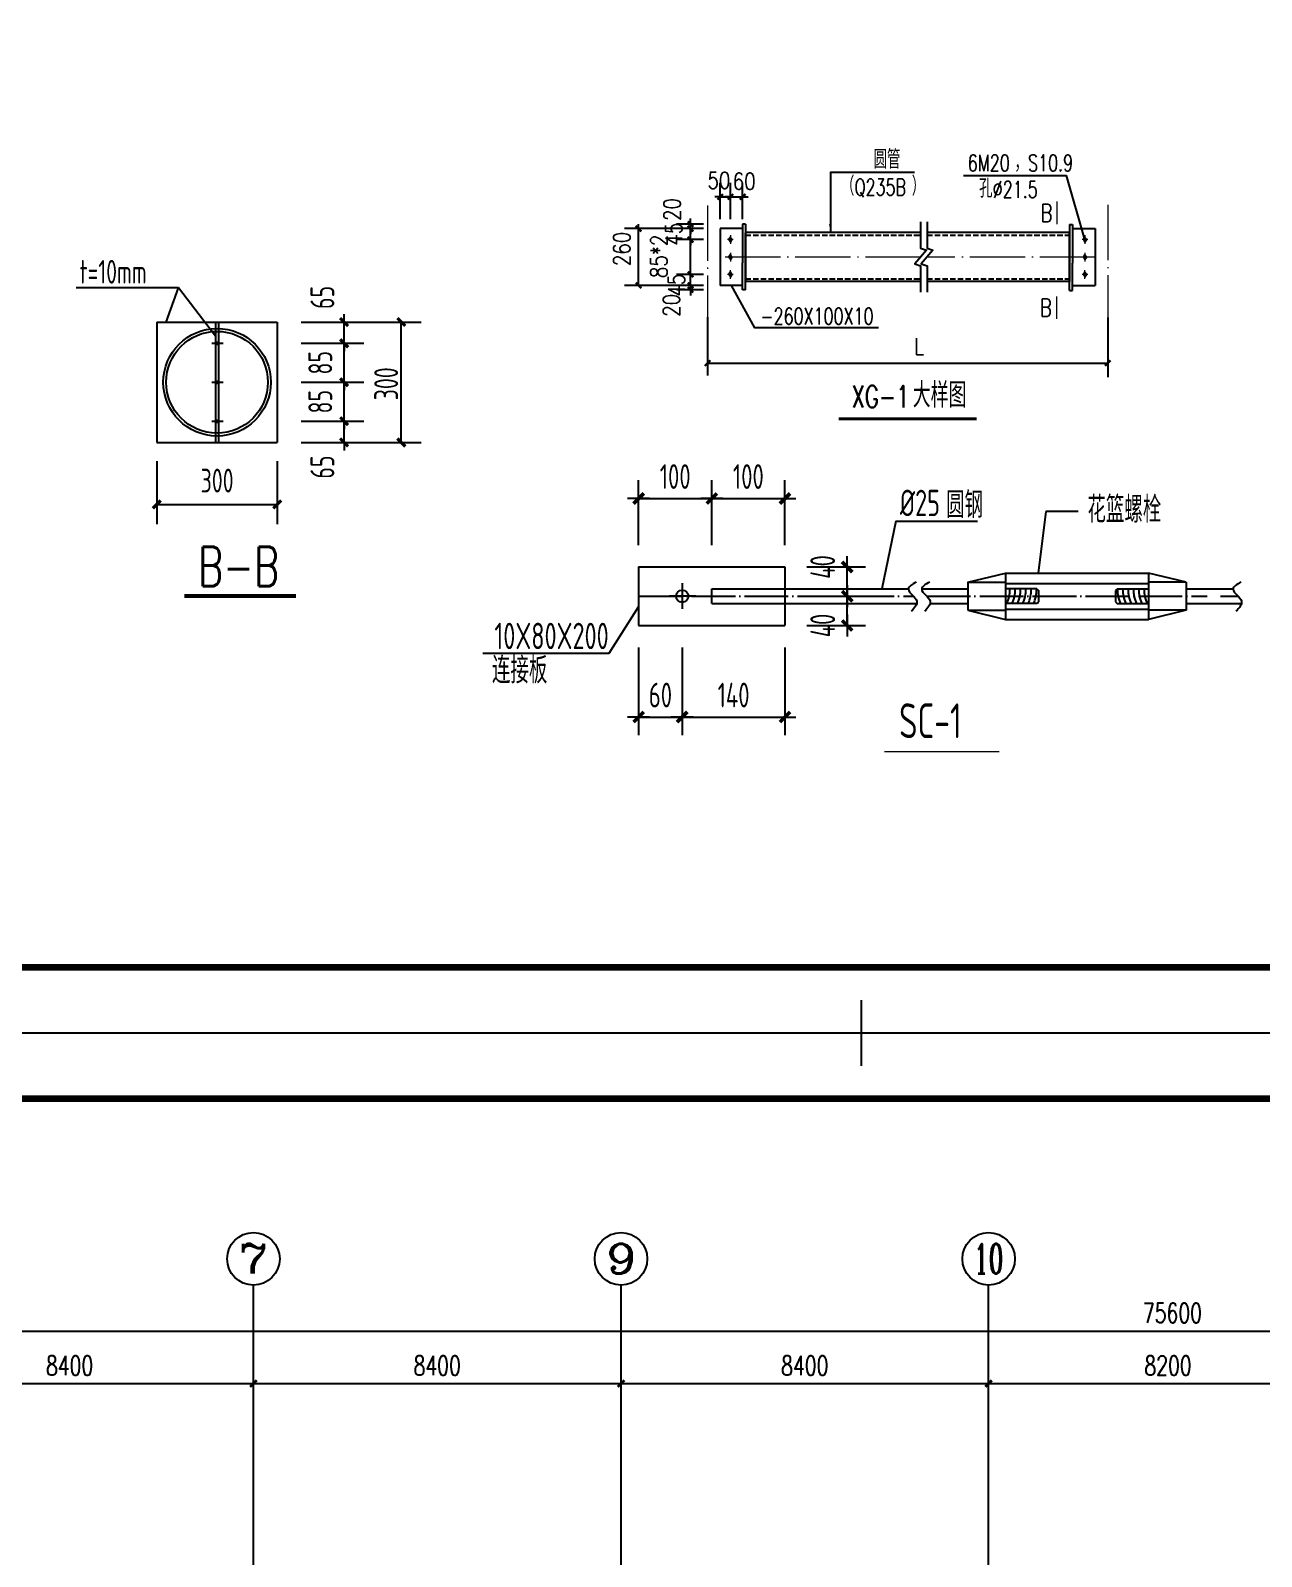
# Model space of a CAD drawing. Extents: x 712773 to 1022356, y -298958 to 209542.
# Drawn here: x 940298 to 968426, y -158817 to -123958 of the extents above; entities that cross this region are included whole.
import ezdxf
from ezdxf.enums import TextEntityAlignment as Align

# ---------------------------------------------------------------- set-up
doc = ezdxf.new("R2010")
doc.units = 0
doc.header["$LTSCALE"] = 500
doc.header["$MEASUREMENT"] = 0
for name, pattern in [('DASH', [0.35, 0.25, -0.1]), ('DASHED', [0.75, 0.5, -0.25]), ('DOTE', [2.42, 2, -0.2, 0.02, -0.2]), ('GB_DOT3', [10.675, 8.4, -1.05, 0.175, -1.05])]:
    doc.linetypes.add(name, pattern=pattern)
doc.layers.get('0').update_dxf_attribs({"linetype": 'CONTINUOUS'})
doc.layers.get('DEFPOINTS').update_dxf_attribs({"linetype": 'CONTINUOUS'})
for name, color, linetype in [('1', 8, 'CONTINUOUS'), ('6', 1, 'CONTINUOUS'), ('7', 1, 'CONTINUOUS'), ('AXIS', 3, 'CONTINUOUS'), ('AXIS_TEXT', 7, 'CONTINUOUS'), ('DOTE', 1, 'DOTE'), ('PUB_DIM', 3, 'CONTINUOUS'), ('PUB_TEXT', 7, 'CONTINUOUS'), ('T-TK', 157, 'CONTINUOUS'), ('实线', 7, 'CONTINUOUS'), ('建-尺寸', 135, 'CONTINUOUS'), ('建-注释', 135, 'CONTINUOUS'), ('文字', 7, 'CONTINUOUS'), ('照明平面标注层', 111, 'CONTINUOUS')]:
    doc.layers.add(name, color=color, linetype=linetype)
doc.layers.add('公-轴网', color=1, linetype='CONTINUOUS', lineweight=9)
doc.layers.add('绿', color=3, linetype='CONTINUOUS', lineweight=9)
doc.styles.add('_TCH_AXIS', font='COMPLEX', dxfattribs={"bigfont": 'GBCBIG'})
doc.styles.add('_TCH_DIM', font='SIMPLEX', dxfattribs={"bigfont": 'GBCBIG'})
doc.styles.add('_TCH_DIM_T3', font='SIMPLEX', dxfattribs={"width": 0.705882, "bigfont": 'GBCBIG'})
doc.styles.add('COMPLEX', font='COMPLEX')
doc.styles.add('DIM_FONT', font='SIMPLEX.shx', dxfattribs={"width": 0.8})
doc.styles.add('HZTXT', font='txt', dxfattribs={"width": 0.8, "bigfont": 'HZTXT'})
doc.styles.add('TSSD_Rein', font='tssdeng.shx', dxfattribs={"width": 0.7, "bigfont": 'hztxt.shx'})
doc.dimstyles.new('_TCH_ARCH&&150', dxfattribs={"dimtxt": 446.25, "dimasz": 150, "dimexe": 375, "dimexo": 450, "dimgap": 189.375, "dimtad": 1, "dimdec": 0, "dimzin": 0, "dimdsep": 46, "dimtxsty": '_TCH_DIM_T3', "dimblk": 'ARCHTICK', "dimcen": 0.09, "dimclrt": 7, "dimazin": 2, "dimtfac": 1, "dimtdec": 0, "dimtix": 1, "dimtmove": 2, "dimatfit": 3, "dimfxl": 0, "dimtolj": 1, "dimtzin": 0, "dimarcsym": 0})

# ---------------------------------------------------------------- blocks, each defined once
blk = doc.blocks.new('A1E图框')
at = {"layer": 'T-TK'}
for p, q in [((34800, -24700), (118900, -24700)), ((76850, -24700), (76850, -25200)), ((76850, -83600), (76850, -84100)), ((34800, -84100), (118900, -84100))]:
    blk.add_line(p, q, dxfattribs=at)
at = {"layer": 'T-TK', "const_width": 100}
blk.add_lwpolyline([(37300, -83100), (117900, -83100), (117900, -25700), (37300, -25700)], close=True, dxfattribs=at)
blk = doc.blocks.new('_DIMX')
blk.add_line((-150, 0), (150, 0))
at = {"const_width": 50}
blk.add_lwpolyline([(-70, -70), (70, 70)], dxfattribs=at)
blk = doc.blocks.new('_ArchTick')
at = {"color": 0, "linetype": 'ByBlock', "const_width": 0.4}
blk.add_lwpolyline([(-0.5, -0.5), (0.5, 0.5)], dxfattribs=at)
blk = doc.blocks.new('*D486')
at = {"layer": 'AXIS', "color": 0, "lineweight": -2, "transparency": 16777216}
for p, q in [((928591, -158167), (928591, -153292)), ((1004191, -158167), (1004191, -153292)), ((928591, -153667), (1004191, -153667))]:
    blk.add_line(p, q, dxfattribs=at)
at = {"layer": 'DEFPOINTS', "color": 0, "transparency": 16777216}
for p in [(1004191, -153667), (928591, -158617), (1004191, -158617)]:
    blk.add_point(p, dxfattribs=at)
at = {"layer": 'AXIS', "color": 0, "lineweight": -2, "transparency": 16777216, "xscale": 150, "yscale": 150, "zscale": 150, "rotation": 180}
blk.add_blockref('_ArchTick', (928591, -153667), dxfattribs=at)
at = {"layer": 'AXIS', "color": 0, "lineweight": -2, "transparency": 16777216, "xscale": 150, "yscale": 150, "zscale": 150}
blk.add_blockref('_ArchTick', (1004191, -153667), dxfattribs=at)
at = {"layer": 'AXIS', "color": 7, "transparency": 16777216, "insert": (966391, -153255), "char_height": 446.2, "attachment_point": 5, "style": '_TCH_DIM_T3'}
blk.add_mtext('\\A1;75600', dxfattribs=at)
blk = doc.blocks.new('*D488')
at = {"layer": 'AXIS', "color": 0, "lineweight": -2, "transparency": 16777216}
for p, q in [((936991, -158167), (936991, -154492)), ((945391, -158167), (945391, -154492)), ((936991, -154867), (945391, -154867))]:
    blk.add_line(p, q, dxfattribs=at)
at = {"layer": 'DEFPOINTS', "color": 0, "transparency": 16777216}
for p in [(945391, -154867), (936991, -158617), (945391, -158617)]:
    blk.add_point(p, dxfattribs=at)
at = {"layer": 'AXIS', "color": 0, "lineweight": -2, "transparency": 16777216, "xscale": 150, "yscale": 150, "zscale": 150, "rotation": 180}
blk.add_blockref('_ArchTick', (936991, -154867), dxfattribs=at)
at = {"layer": 'AXIS', "color": 0, "lineweight": -2, "transparency": 16777216, "xscale": 150, "yscale": 150, "zscale": 150}
blk.add_blockref('_ArchTick', (945391, -154867), dxfattribs=at)
at = {"layer": 'AXIS', "color": 7, "transparency": 16777216, "insert": (941191, -154455), "char_height": 446.2, "attachment_point": 5, "style": '_TCH_DIM_T3'}
blk.add_mtext('\\A1;8400', dxfattribs=at)
blk = doc.blocks.new('*D489')
at = {"layer": 'AXIS', "color": 0, "lineweight": -2, "transparency": 16777216}
for p, q in [((945391, -158167), (945391, -154492)), ((953791, -158167), (953791, -154492)), ((945391, -154867), (953791, -154867))]:
    blk.add_line(p, q, dxfattribs=at)
at = {"layer": 'DEFPOINTS', "color": 0, "transparency": 16777216}
for p in [(953791, -154867), (945391, -158617), (953791, -158617)]:
    blk.add_point(p, dxfattribs=at)
at = {"layer": 'AXIS', "color": 0, "lineweight": -2, "transparency": 16777216, "xscale": 150, "yscale": 150, "zscale": 150, "rotation": 180}
blk.add_blockref('_ArchTick', (945391, -154867), dxfattribs=at)
at = {"layer": 'AXIS', "color": 0, "lineweight": -2, "transparency": 16777216, "xscale": 150, "yscale": 150, "zscale": 150}
blk.add_blockref('_ArchTick', (953791, -154867), dxfattribs=at)
at = {"layer": 'AXIS', "color": 7, "transparency": 16777216, "insert": (949591, -154455), "char_height": 446.2, "attachment_point": 5, "style": '_TCH_DIM_T3'}
blk.add_mtext('\\A1;8400', dxfattribs=at)
blk = doc.blocks.new('*D490')
at = {"layer": 'AXIS', "color": 0, "lineweight": -2, "transparency": 16777216}
for p, q in [((953791, -158167), (953791, -154492)), ((962191, -158167), (962191, -154492)), ((953791, -154867), (962191, -154867))]:
    blk.add_line(p, q, dxfattribs=at)
at = {"layer": 'DEFPOINTS', "color": 0, "transparency": 16777216}
for p in [(962191, -154867), (953791, -158617), (962191, -158617)]:
    blk.add_point(p, dxfattribs=at)
at = {"layer": 'AXIS', "color": 0, "lineweight": -2, "transparency": 16777216, "xscale": 150, "yscale": 150, "zscale": 150, "rotation": 180}
blk.add_blockref('_ArchTick', (953791, -154867), dxfattribs=at)
at = {"layer": 'AXIS', "color": 0, "lineweight": -2, "transparency": 16777216, "xscale": 150, "yscale": 150, "zscale": 150}
blk.add_blockref('_ArchTick', (962191, -154867), dxfattribs=at)
at = {"layer": 'AXIS', "color": 7, "transparency": 16777216, "insert": (957991, -154455), "char_height": 446.2, "attachment_point": 5, "style": '_TCH_DIM_T3'}
blk.add_mtext('\\A1;8400', dxfattribs=at)
blk = doc.blocks.new('*D491')
at = {"layer": 'AXIS', "color": 0, "lineweight": -2, "transparency": 16777216}
for p, q in [((962191, -158167), (962191, -154492)), ((970391, -158167), (970391, -154492)), ((962191, -154867), (970391, -154867))]:
    blk.add_line(p, q, dxfattribs=at)
at = {"layer": 'DEFPOINTS', "color": 0, "transparency": 16777216}
for p in [(970391, -154867), (962191, -158617), (970391, -158617)]:
    blk.add_point(p, dxfattribs=at)
at = {"layer": 'AXIS', "color": 0, "lineweight": -2, "transparency": 16777216, "xscale": 150, "yscale": 150, "zscale": 150, "rotation": 180}
blk.add_blockref('_ArchTick', (962191, -154867), dxfattribs=at)
at = {"layer": 'AXIS', "color": 0, "lineweight": -2, "transparency": 16777216, "xscale": 150, "yscale": 150, "zscale": 150}
blk.add_blockref('_ArchTick', (970391, -154867), dxfattribs=at)
at = {"layer": 'AXIS', "color": 7, "transparency": 16777216, "insert": (966291, -154455), "char_height": 446.2, "attachment_point": 5, "style": '_TCH_DIM_T3'}
blk.add_mtext('\\A1;8200', dxfattribs=at)
blk = doc.blocks.new('_AXISO')
blk.add_circle((0, 0), 0.5)
at = {"layer": 'AXIS_TEXT', "style": 'COMPLEX', "width": 1.302083}
blk.add_attdef('A', text='', height=0.56, dxfattribs=at).set_placement((-0.25, -0.28), (0.25, -0.28), align=Align.FIT)

msp = doc.modelspace()

# ---------------------------------------------------------------- hatches: boundary and pattern name
at = {"linetype": 'ByBlock', "lineweight": -2}
h = msp.add_hatch(color=3, dxfattribs=at)
h.paths.add_polyline_path([(956332, -128735.7), (956291.4, -128735.7), (956291.4, -128668.7)])
h.paths.add_polyline_path([(956291.4, -128735.7), (956250.8, -128735.7), (956291.4, -128668.7)])
h.paths.add_polyline_path([(956291.4, -128802.7), (956291.4, -128735.7), (956332, -128735.7)])
h.paths.add_polyline_path([(956250.8, -128735.7), (956291.4, -128735.7), (956291.4, -128802.7)])
h = msp.add_hatch(color=3, dxfattribs=at)
h.paths.add_polyline_path([(964433.4, -128735.7), (964392.8, -128735.7), (964392.8, -128668.7)])
h.paths.add_polyline_path([(964392.8, -128735.7), (964352.1, -128735.7), (964392.8, -128668.7)])
h.paths.add_polyline_path([(964392.8, -128802.7), (964392.8, -128735.7), (964433.4, -128735.7)])
h.paths.add_polyline_path([(964352.1, -128735.7), (964392.8, -128735.7), (964392.8, -128802.7)])
h = msp.add_hatch(color=3, dxfattribs=at)
h.paths.add_polyline_path([(956332, -129132.6), (956291.4, -129132.6), (956291.4, -129065.6)])
h.paths.add_polyline_path([(956291.4, -129132.6), (956250.8, -129132.6), (956291.4, -129065.6)])
h.paths.add_polyline_path([(956291.4, -129199.6), (956291.4, -129132.6), (956332, -129132.6)])
h.paths.add_polyline_path([(956250.8, -129132.6), (956291.4, -129132.6), (956291.4, -129199.6)])
h = msp.add_hatch(color=3, dxfattribs=at)
h.paths.add_polyline_path([(964433.4, -129132.6), (964392.8, -129132.6), (964392.8, -129065.6)])
h.paths.add_polyline_path([(964392.8, -129132.6), (964352.1, -129132.6), (964392.8, -129065.6)])
h.paths.add_polyline_path([(964392.8, -129199.6), (964392.8, -129132.6), (964433.4, -129132.6)])
h.paths.add_polyline_path([(964352.1, -129132.6), (964392.8, -129132.6), (964392.8, -129199.6)])
h = msp.add_hatch(color=3, dxfattribs=at)
h.paths.add_polyline_path([(956332, -129529.5), (956291.4, -129529.5), (956291.4, -129596.5)])
h.paths.add_polyline_path([(956291.4, -129529.5), (956250.8, -129529.5), (956291.4, -129596.5)])
h.paths.add_polyline_path([(956291.4, -129462.5), (956291.4, -129529.5), (956332, -129529.5)])
h.paths.add_polyline_path([(956250.8, -129529.5), (956291.4, -129529.5), (956291.4, -129462.5)])
h = msp.add_hatch(color=3, dxfattribs=at)
h.paths.add_polyline_path([(964433.4, -129529.5), (964392.8, -129529.5), (964392.8, -129596.5)])
h.paths.add_polyline_path([(964392.8, -129529.5), (964352.1, -129529.5), (964392.8, -129596.5)])
h.paths.add_polyline_path([(964392.8, -129462.5), (964392.8, -129529.5), (964433.4, -129529.5)])
h.paths.add_polyline_path([(964352.1, -129529.5), (964392.8, -129529.5), (964392.8, -129462.5)])

# ---------------------------------------------------------------- linework, layer by layer
at = {"color": 150}
for p, q in [((960635, -128571.9, -683.4), (956633.8, -128571.9, -683.4)), ((964050.4, -128571.9, -683.4), (960785.2, -128571.9, -683.4)), ((960635, -129693.3, -683.4), (956633.8, -129693.3, -683.4)), ((964050.4, -129693.3, -683.4), (960785.9, -129693.3, -683.4))]:
    msp.add_line(p, q, dxfattribs=at)
at = {"color": 150, "linetype": 'DASH'}
for p, q in [((956633.8, -128636.1, -683.4), (960635, -128636.1, -683.4)), ((960785.3, -128636.1, -683.4), (964050.4, -128636.1, -683.4)), ((956633.8, -129629.1, -683.4), (960635, -129629.1, -683.4)), ((960785.9, -129629.1, -683.4), (964050.4, -129629.1, -683.4))]:
    msp.add_line(p, q, dxfattribs=at)
at = {"color": 2, "linetype": 'ByBlock', "lineweight": -2}
for p, q in [((943183.7, -130617.7), (943183.7, -133368.6)), ((943183.7, -130617.7), (945934.9, -130617.7)), ((945934.9, -130617.7), (945934.9, -133368.6)), ((943183.7, -133368.6), (945934.9, -133368.6))]:
    msp.add_line(p, q, dxfattribs=at)
for p, q in [((944439.8, -131103.2), (944701.9, -131103.2)), ((944439.8, -131993.1), (944701.9, -131993.1)), ((944439.8, -132883), (944701.9, -132883))]:
    msp.add_line(p, q)
at = {"color": 3}
for p, q in [((955865.2, -137049.3), (955865.2, -136715)), ((955865.2, -136715), (960358.4, -136715)), ((960661.6, -136715), (961715.7, -136715)), ((963289.3, -136715), (962576.6, -136715)), ((963289.3, -136715), (963328.6, -136747.7)), ((963328.6, -136747.7), (963328.6, -137011.2)), ((965133.1, -136715), (965093.8, -136747.7)), ((965093.8, -136747.7), (965093.8, -137011.2)), ((965133.1, -136715), (965845.8, -136715)), ((966706.7, -136715), (967777.5, -136715)), ((955865.2, -137049.3), (960550, -137049.3)), ((960853.2, -137049.3), (961715.7, -137049.3)), ((963292.8, -137049.3), (962576.6, -137049.3)), ((965129.6, -137049.3), (965845.8, -137049.3)), ((966706.7, -137049.3), (967969.1, -137049.3))]:
    msp.add_line(p, q, dxfattribs=at)
at = {"const_width": 90.7}
for points in [[(944591.3, -131103.2), (944527.2, -131103.2)], [(944591.3, -131993.1), (944527.2, -131993.1)], [(944591.3, -132883), (944527.2, -132883)], [(943809, -136876.7), (946363.8, -136876.7)]]:
    msp.add_lwpolyline(points, dxfattribs=at)
at = {"const_width": 63.5, "elevation": -683.4}
msp.add_lwpolyline([(958762.4, -132829), (961915.7, -132829)], dxfattribs=at)
at = {"color": 3}
for centre, start, end in [((963225.6, -136950.4), 304.21374, 329.44541), ((965196.8, -136950.4), 210.55459, 235.78626)]:
    msp.add_arc(centre, 119.5, start, end, dxfattribs=at)
at = {"layer": '1', "lineweight": -2, "const_width": 31.7, "elevation": -805.3}
for points in [[(963755.3, -127859.4), (963755.3, -128382.6)], [(963747.6, -130027.8), (963747.6, -130550.9)]]:
    msp.add_lwpolyline(points, dxfattribs=at)
at = {"layer": '6', "color": 1, "linetype": 'DASHED', "lineweight": -2, "ltscale": 50}
for p, q in [((944527.2, -130617.7), (944527.2, -133368.6)), ((944591.3, -130617.7), (944591.3, -133368.6))]:
    msp.add_line(p, q, dxfattribs=at)
at = {"layer": '6', "color": 1, "linetype": 'Continuous', "lineweight": -2, "ltscale": 50}
for radius in [1228.8, 1162]:
    msp.add_circle((944560.7, -131993.1), radius, dxfattribs=at)
at = {"layer": '7', "color": 2}
for p, q in [((956059.5, -128484.4, -683.4), (956059.5, -129780.8, -683.4)), ((956570.8, -128484.4, -683.4), (956059.5, -128484.4, -683.4)), ((956570.8, -128380.5, -683.4), (956570.8, -129264.9, -683.4)), ((956633.8, -128380.5, -683.4), (956570.8, -128380.5, -683.4)), ((956633.8, -128380.5, -683.4), (956633.8, -129682.8, -683.4)), ((956633.8, -129884.7, -683.4), (956633.8, -128582.4, -683.4)), ((964041.7, -128390.2, -683.4), (964041.7, -129692.5, -683.4)), ((964041.7, -128390.2, -683.4), (964104.7, -128390.2, -683.4)), ((964041.7, -129894.5, -683.4), (964041.7, -128592.2, -683.4)), ((964104.7, -128390.2, -683.4), (964104.7, -129274.6, -683.4)), ((964113.3, -128484.4, -683.4), (964624.7, -128484.4, -683.4)), ((964624.7, -128484.4, -683.4), (964624.7, -129780.8, -683.4)), ((956570.8, -129884.7, -683.4), (956570.8, -129264.9, -683.4)), ((964104.7, -129894.5, -683.4), (964104.7, -129274.6, -683.4)), ((956570.8, -129780.8, -683.4), (956059.5, -129780.8, -683.4)), ((956633.8, -129884.7, -683.4), (956570.8, -129884.7, -683.4)), ((964041.7, -129894.5, -683.4), (964104.7, -129894.5, -683.4)), ((964113.3, -129780.8, -683.4), (964624.7, -129780.8, -683.4))]:
    msp.add_line(p, q, dxfattribs=at)
at = {"layer": 'AXIS'}
for p, q in [((961616.7, -127269.7, -683.4), (963967.6, -127269.7, -683.4)), ((964392.8, -128735.7, -683.4), (963967.6, -127269.7, -683.4)), ((954193.7, -135712.1), (954193.7, -134231.2)), ((955865.2, -135712.1), (955865.2, -134231.2)), ((955865.2, -135712.1), (955865.2, -134231.2)), ((957536.6, -135712.1), (957536.6, -134231.2)), ((954195.4, -134649), (955863.5, -134649)), ((955866.8, -134649), (957535, -134649)), ((958038.1, -136213.5), (959377.8, -136213.5)), ((958960, -136880.4), (958960, -136215.2)), ((958038.1, -136882.1), (959377.8, -136882.1)), ((958038.1, -136882.1), (959377.8, -136882.1)), ((958960, -137549), (958960, -136883.8)), ((958038.1, -137550.7), (959377.8, -137550.7)), ((954193.7, -138052.1), (954193.7, -140058.1)), ((955189.9, -138052.1), (955189.9, -140058.1)), ((955189.9, -138052.1), (955189.9, -140058.1)), ((957536.6, -138052.1), (957536.6, -140058.1)), ((954195.4, -139640.3), (955188.2, -139640.3)), ((955191.6, -139640.3), (957535, -139640.3)), ((945391.1, -158617), (945391.1, -152617)), ((953791.1, -158617), (953791.1, -152617)), ((962191.1, -158617), (962191.1, -152617))]:
    msp.add_line(p, q, dxfattribs=at)
at = {"layer": 'AXIS', "elevation": -683.4}
msp.add_lwpolyline([(960494.8, -127202.3), (958576.6, -127202.3), (958576.6, -128571.9)], dxfattribs=at)
at = {"layer": 'DOTE', "linetype": 'DOTE'}
for p, q in [((954193.7, -136882.1), (960474.1, -136882.1)), ((960777.3, -136882.1), (967185.4, -136882.1)), ((967488.5, -136882.1), (967893.2, -136882.1))]:
    msp.add_line(p, q, dxfattribs=at)
at = {"layer": 'DOTE'}
for p, q in [((945391.1, -199417), (945391.1, -158617)), ((953791.1, -199417), (953791.1, -158617)), ((962191.1, -199417), (962191.1, -158617))]:
    msp.add_line(p, q, dxfattribs=at)
at = {"layer": 'PUB_DIM'}
for p, q in [((956059.5, -128267.4, -683.4), (956059.5, -127441.1, -683.4)), ((956291.4, -128267.4, -683.4), (956291.4, -127441.1, -683.4)), ((956291.4, -128267.4, -683.4), (956291.4, -127441.1, -683.4)), ((956570.8, -128267.4, -683.4), (956570.8, -127441.1, -683.4)), ((956059.5, -127758.4, -683.4), (955932.5, -127758.4, -683.4)), ((956059.5, -127758.4, -683.4), (956291.4, -127758.4, -683.4)), ((956291.4, -127758.4, -683.4), (956164.5, -127758.4, -683.4)), ((956291.4, -127758.4, -683.4), (956418.3, -127758.4, -683.4)), ((956291.4, -127758.4, -683.4), (956570.8, -127758.4, -683.4)), ((956570.8, -127758.4, -683.4), (956697.8, -127758.4, -683.4)), ((955379.9, -128380.5, -683.4), (955379.9, -128253.6, -683.4)), ((955102.5, -128484.4, -683.4), (953873.2, -128484.4, -683.4)), ((954190.5, -129780.8, -683.4), (954190.5, -128380.5, -683.4)), ((955678.7, -128380.5, -683.4), (955062.6, -128380.5, -683.4)), ((955678.7, -128484.4, -683.4), (955062.6, -128484.4, -683.4)), ((955678.7, -128484.4, -683.4), (955062.6, -128484.4, -683.4)), ((955379.9, -128484.4, -683.4), (955379.9, -128357.5, -683.4)), ((955379.9, -128484.4, -683.4), (955379.9, -128380.5, -683.4)), ((955379.9, -128735.7, -683.4), (955379.9, -128484.4, -683.4)), ((955379.9, -128484.4, -683.4), (955379.9, -128611.3, -683.4)), ((955678.7, -128735.7, -683.4), (955062.6, -128735.7, -683.4)), ((955678.7, -128735.7, -683.4), (955062.6, -128735.7, -683.4)), ((955379.9, -129529.5, -683.4), (955379.9, -128735.7, -683.4)), ((955379.9, -128735.7, -683.4), (955379.9, -128862.6, -683.4)), ((955678.7, -129529.5, -683.4), (955062.6, -129529.5, -683.4)), ((955678.7, -129529.5, -683.4), (955062.6, -129529.5, -683.4)), ((955379.9, -129529.5, -683.4), (955379.9, -129402.6, -683.4)), ((955379.9, -129780.8, -683.4), (955379.9, -129529.5, -683.4)), ((955379.9, -129780.8, -683.4), (955379.9, -129653.9, -683.4)), ((955102.5, -129780.8, -683.4), (953873.2, -129780.8, -683.4)), ((955678.7, -129780.8, -683.4), (955062.6, -129780.8, -683.4)), ((955678.7, -129780.8, -683.4), (955062.6, -129780.8, -683.4)), ((955678.7, -129883.1, -683.4), (955062.6, -129883.1, -683.4)), ((955379.9, -129883.1, -683.4), (955379.9, -129780.8, -683.4)), ((955379.9, -129780.8, -683.4), (955379.9, -129907.7, -683.4)), ((955379.9, -129883.1, -683.4), (955379.9, -130010, -683.4)), ((946478.8, -130617.7), (949224.4, -130617.7)), ((946478.8, -130617.7), (947917, -130617.7)), ((947463.7, -130617.7), (947463.7, -130436.4)), ((947463.7, -131103.2), (947463.7, -130617.7)), ((948771, -133368.6), (948771, -130617.7)), ((955769.5, -130510.2, -683.4), (955769, -131842.7, -683.4)), ((964914.7, -130514.6, -683.4), (964914.7, -131876.7, -683.4)), ((947463.7, -131103.2), (947463.7, -130921.9)), ((946478.8, -131103.2), (947917, -131103.2)), ((946478.8, -131103.2), (947917, -131103.2)), ((947463.7, -131103.2), (947463.7, -131284.6)), ((947463.7, -132883), (947463.7, -131103.2)), ((955769, -131554.9, -683.4), (964914.7, -131554.9, -683.4)), ((946478.8, -131993.1), (947917, -131993.1)), ((946478.8, -131993.1), (947917, -131993.1)), ((947463.7, -131993.1), (947463.7, -131811.8)), ((947463.7, -131993.1), (947463.7, -132174.5)), ((947463.7, -132883), (947463.7, -132701.7)), ((946478.8, -132883), (947917, -132883)), ((946478.8, -132883), (947917, -132883)), ((947463.7, -132883), (947463.7, -133064.4)), ((947463.7, -133368.6), (947463.7, -132883)), ((946478.8, -133368.6), (949224.4, -133368.6)), ((946478.8, -133368.6), (947917, -133368.6)), ((947463.7, -133368.6), (947463.7, -133549.9)), ((943183.7, -133795.8), (943183.7, -135237.6)), ((945934.9, -133795.8), (945934.9, -135237.6)), ((943183.7, -134784.3), (945934.9, -134784.3))]:
    msp.add_line(p, q, dxfattribs=at)
at = {"layer": 'PUB_DIM', "const_width": 33.4}
msp.add_lwpolyline([(959805.5, -140433.5), (962438.6, -140433.5)], dxfattribs=at)
at = {"layer": 'PUB_TEXT', "color": 7}
for p, q in [((960071.3, -135163.5), (959750.3, -136715)), ((960071.3, -135163.5), (961939.2, -135163.5)), ((963495.2, -134944.6), (963321.3, -136353.6)), ((964237, -134944.6), (963495.2, -134944.6)), ((953522.6, -138179.8), (954193.7, -137126.8)), ((950633.6, -138179.8), (953522.6, -138179.8))]:
    msp.add_line(p, q, dxfattribs=at)
at = {"layer": '公-轴网', "linetype": 'GB_DOT3', "ltscale": 0.3}
for p, q in [((955769.7, -127957, -683.4), (955769.7, -130594, -683.4)), ((964914.9, -127943.6, -683.4), (964914.9, -130598.4, -683.4)), ((960635, -129132.6, -683.4), (956059.5, -129132.6, -683.4)), ((964624.7, -129132.6, -683.4), (960785.6, -129132.6, -683.4))]:
    msp.add_line(p, q, dxfattribs=at)
at = {"layer": '实线', "color": 7}
for p, q in [((954193.7, -136213.5), (954193.7, -137550.7)), ((954193.7, -136213.5), (957536.6, -136213.5)), ((957536.6, -136213.5), (957536.6, -137550.7)), ((955189.9, -136586.3), (955189.9, -137168.7)), ((955504.1, -136882.1), (954889.1, -136882.1)), ((954193.7, -137550.7), (957536.6, -137550.7))]:
    msp.add_line(p, q, dxfattribs=at)
msp.add_circle((955189.9, -136882.1), 142.1, dxfattribs=at)
at = {"layer": '实线'}
for points in [[(960535.9, -136555.8), (960358, -136721.6), (960551, -136995.9), (960424.4, -137226.3)], [(960839.1, -136555.8), (960661.2, -136721.6), (960854.2, -136995.9), (960727.6, -137226.3)], [(967955, -136555.8), (967777.1, -136721.6), (967970.1, -136995.9), (967843.5, -137226.3)]]:
    msp.add_spline(points, degree=3, dxfattribs=at)
at = {"layer": '建-尺寸'}
for p, q in [((943680.4, -129835.2), (941342.8, -129835.2)), ((943399.6, -130617.7), (943680.4, -129835.2)), ((944527.2, -130943.7), (943680.4, -129835.2))]:
    msp.add_line(p, q, dxfattribs=at)
at = {"layer": '建-注释', "elevation": -683.4}
msp.add_lwpolyline([(958576.6, -128571.9, 0, 63.5, 0), (958576.6, -128381.5, 0, 0, 0)], format="xyseb", dxfattribs=at)
for points in [[(960634.4, -128327), (960634.9, -128928.3), (960768.2, -128976.7), (960501.7, -129288.5), (960635, -129335.7), (960635.5, -129937)], [(960785, -128327), (960785.5, -128928.3), (960918.8, -128976.7), (960652.3, -129288.5), (960785.6, -129335.7), (960786.1, -129937)], [(959671.4, -130747.2), (956845.2, -130747.2), (956315.2, -129780.8)]]:
    msp.add_lwpolyline(points, dxfattribs=at)
at = {"layer": '文字', "color": 7}
for p, q in [((961715.7, -136562.4), (962576.6, -136353.6)), ((961715.7, -136562.4), (961715.7, -137201.8)), ((961715.7, -136562.4), (962576.6, -136562.4)), ((962576.6, -136353.6), (962576.6, -137410.7)), ((966706.7, -136562.4), (965845.8, -136353.6)), ((965845.8, -136353.6), (965845.8, -137410.7)), ((966706.7, -136562.4), (965845.8, -136562.4)), ((966706.7, -136562.4), (966706.7, -137201.8)), ((961715.7, -137201.8), (962576.6, -137410.7)), ((961715.7, -137201.8), (962576.6, -137201.8)), ((966706.7, -137201.8), (965845.8, -137410.7)), ((966706.7, -137201.8), (965845.8, -137201.8))]:
    msp.add_line(p, q, dxfattribs=at)
at = {"layer": '文字', "color": 7, "linetype": 'ByBlock'}
for p, q in [((962576.6, -136353.6), (965845.8, -136353.6)), ((962576.6, -136591), (965845.8, -136591)), ((962576.6, -137173.2), (965845.8, -137173.2)), ((962576.6, -137410.7), (965845.8, -137410.7))]:
    msp.add_line(p, q, dxfattribs=at)
at = {"layer": '文字', "color": 7}
for centre, start, end in [((961828.2, -136714.3), 336.77122, 359.95299), ((961950.6, -136714.3), 336.77122, 359.95299), ((962073, -136714.3), 336.77122, 359.95299), ((962195.4, -136714.3), 336.77122, 359.95299), ((962317.8, -136714.4), 336.77122, 359.95299), ((962440.2, -136714.5), 336.77122, 359.95299), ((965982.2, -136714.5), 180.04701, 203.22878), ((966104.6, -136714.4), 180.04701, 203.22878), ((966227, -136714.3), 180.04701, 203.22878), ((966349.4, -136714.3), 180.04701, 203.22878), ((966471.8, -136714.3), 180.04701, 203.22878), ((966594.2, -136714.3), 180.04701, 203.22878)]:
    msp.add_arc(centre, 849.4, start, end, dxfattribs=at)
at = {"layer": '绿', "color": 1}
for p, q in [((956357.4, -128735.7, -683.4), (956225.4, -128735.7, -683.4)), ((956357.4, -128735.7, -683.4), (956225.4, -128735.7, -683.4)), ((956291.4, -128636.7, -683.4), (956291.4, -128834.7, -683.4)), ((964458.8, -128735.7, -683.4), (964326.8, -128735.7, -683.4)), ((964458.8, -128735.7, -683.4), (964326.8, -128735.7, -683.4)), ((964392.8, -128636.7, -683.4), (964392.8, -128834.7, -683.4)), ((956357.4, -129132.6, -683.4), (956225.4, -129132.6, -683.4)), ((956357.4, -129132.6, -683.4), (956225.4, -129132.6, -683.4)), ((956291.4, -129033.6, -683.4), (956291.4, -129231.6, -683.4)), ((964458.8, -129132.6, -683.4), (964326.8, -129132.6, -683.4)), ((964458.8, -129132.6, -683.4), (964326.8, -129132.6, -683.4)), ((964392.8, -129033.6, -683.4), (964392.8, -129231.6, -683.4)), ((956357.4, -129529.5, -683.4), (956225.4, -129529.5, -683.4)), ((956357.4, -129529.5, -683.4), (956225.4, -129529.5, -683.4)), ((956291.4, -129628.5, -683.4), (956291.4, -129430.5, -683.4)), ((964458.8, -129529.5, -683.4), (964326.8, -129529.5, -683.4)), ((964458.8, -129529.5, -683.4), (964326.8, -129529.5, -683.4)), ((964392.8, -129628.5, -683.4), (964392.8, -129430.5, -683.4))]:
    msp.add_line(p, q, dxfattribs=at)
at = {"layer": '绿', "color": 3}
for p, q in [((956250.8, -128735.7, -683.4), (956291.4, -128668.7, -683.4)), ((956250.8, -128735.7, -683.4), (956291.4, -128802.7, -683.4)), ((956332, -128735.7, -683.4), (956291.4, -128668.7, -683.4)), ((956332, -128735.7, -683.4), (956291.4, -128802.7, -683.4)), ((964352.1, -128735.7, -683.4), (964392.8, -128668.7, -683.4)), ((964352.1, -128735.7, -683.4), (964392.8, -128802.7, -683.4)), ((964433.4, -128735.7, -683.4), (964392.8, -128668.7, -683.4)), ((964433.4, -128735.7, -683.4), (964392.8, -128802.7, -683.4)), ((956250.8, -129132.6, -683.4), (956291.4, -129065.6, -683.4)), ((956250.8, -129132.6, -683.4), (956291.4, -129199.6, -683.4)), ((956332, -129132.6, -683.4), (956291.4, -129065.6, -683.4)), ((956332, -129132.6, -683.4), (956291.4, -129199.6, -683.4)), ((964352.1, -129132.6, -683.4), (964392.8, -129065.6, -683.4)), ((964352.1, -129132.6, -683.4), (964392.8, -129199.6, -683.4)), ((964433.4, -129132.6, -683.4), (964392.8, -129065.6, -683.4)), ((964433.4, -129132.6, -683.4), (964392.8, -129199.6, -683.4)), ((956250.8, -129529.5, -683.4), (956291.4, -129462.5, -683.4)), ((956250.8, -129529.5, -683.4), (956291.4, -129596.5, -683.4)), ((956332, -129529.5, -683.4), (956291.4, -129462.5, -683.4)), ((956332, -129529.5, -683.4), (956291.4, -129596.5, -683.4)), ((964352.1, -129529.5, -683.4), (964392.8, -129462.5, -683.4)), ((964352.1, -129529.5, -683.4), (964392.8, -129596.5, -683.4)), ((964433.4, -129529.5, -683.4), (964392.8, -129462.5, -683.4)), ((964433.4, -129529.5, -683.4), (964392.8, -129596.5, -683.4))]:
    msp.add_line(p, q, dxfattribs=at)

# ---------------------------------------------------------------- block references
at = {"layer": 'AXIS'}
for p, xscale, yscale, zscale, rotation in [((954193.7, -134649), 1.671457497526245, 1.671457497526245, 1.671457497526245, 180), ((955865.2, -134649), 1.671457497526245, 1.671457497526245, 1.671457497526245, 180), ((958960, -136213.5), 1.671457497107154, 1.671457497107154, 1.671457497107154, 90), ((958960, -136882.1), 1.671457497107154, 1.671457497107154, 1.671457497107154, 90), ((958960, -136882.1), 1.671457497107154, 1.671457497107154, 1.671457497107154, 270), ((958960, -137550.7), 1.671457497107154, 1.671457497107154, 1.671457497107154, 270), ((954193.7, -139640.3), 1.671457497526245, 1.671457497526245, 1.671457497526245, 180), ((955189.9, -139640.3), 1.671457497526245, 1.671457497526245, 1.671457497526245, 180)]:
    msp.add_blockref('_DIMX', p, dxfattribs=dict(at, xscale=xscale, yscale=yscale, zscale=zscale, rotation=rotation))
at = {"layer": 'AXIS', "xscale": 1.671457497526245, "yscale": 1.671457497526245, "zscale": 1.671457497526245}
for p in [(955865.2, -134649), (957536.6, -134649), (955189.9, -139640.3), (957536.6, -139640.3)]:
    msp.add_blockref('_DIMX', p, dxfattribs=at)
at = {"layer": 'AXIS'}
ref = msp.add_blockref('_AXISO', (945391.1, -152017), dxfattribs=dict(at, xscale=1200, yscale=1200, zscale=1200))
ref.add_attrib('A', '7', dxfattribs={"layer": 'AXIS_TEXT', "height": 678.8, "style": '_TCH_AXIS', "width": 1.875}).set_placement((945051.7, -152356.4), (945730.5, -152356.4), align=Align.FIT)
ref = msp.add_blockref('_AXISO', (953791.1, -152017), dxfattribs=dict(at, xscale=1200, yscale=1200, zscale=1200))
ref.add_attrib('A', '9', dxfattribs={"layer": 'AXIS_TEXT', "height": 678.8, "style": '_TCH_AXIS', "width": 1.875}).set_placement((953451.7, -152356.4), (954130.5, -152356.4), align=Align.FIT)
ref = msp.add_blockref('_AXISO', (962191.1, -152017), dxfattribs=dict(at, xscale=1200, yscale=1200, zscale=1200))
ref.add_attrib('A', '10', dxfattribs={"layer": 'AXIS_TEXT', "height": 678.82, "style": '_TCH_AXIS', "width": 0.905172}).set_placement((961851.7, -152356.4), (962530.5, -152356.4), align=Align.FIT)
at = {"layer": 'PUB_DIM'}
for p, xscale, yscale, zscale in [((956059.5, -127758.4, -683.4), 126.9275729815615, 126.9275729815615, 126.9275729815615), ((956291.4, -127758.4, -683.4), 126.9275729815615, 126.9275729815615, 126.9275729815615), ((945934.9, -134784.3), 181.3250861268632, 181.3250861268632, 181.3250861268632)]:
    msp.add_blockref('_ArchTick', p, dxfattribs=dict(at, xscale=xscale, yscale=yscale, zscale=zscale))
for p, xscale, yscale, zscale, rotation in [((956291.4, -127758.4, -683.4), 126.9275729815615, 126.9275729815615, 126.9275729815615, 180), ((956570.8, -127758.4, -683.4), 126.9275729815615, 126.9275729815615, 126.9275729815615, 180), ((954190.5, -128484.4, -683.4), 126.9275729812681, 126.9275729812681, 126.9275729812681, 90), ((955379.9, -128380.5, -683.4), 126.9275729812681, 126.9275729812681, 126.9275729812681, 270), ((955379.9, -128484.4, -683.4), 126.9275729812681, 126.9275729812681, 126.9275729812681, 270), ((955379.9, -128484.4, -683.4), 126.9275729812681, 126.9275729812681, 126.9275729812681, 90), ((955379.9, -128735.7, -683.4), 126.9275729812681, 126.9275729812681, 126.9275729812681, 90), ((955379.9, -128735.7, -683.4), 126.9275729812681, 126.9275729812681, 126.9275729812681, 90), ((955379.9, -129529.5, -683.4), 126.9275729812681, 126.9275729812681, 126.9275729812681, 270), ((955379.9, -129529.5, -683.4), 126.9275729812681, 126.9275729812681, 126.9275729812681, 270), ((954190.5, -129780.8, -683.4), 126.9275729812681, 126.9275729812681, 126.9275729812681, 270), ((955379.9, -129780.8, -683.4), 126.9275729812681, 126.9275729812681, 126.9275729812681, 270), ((955379.9, -129780.8, -683.4), 126.9275729812681, 126.9275729812681, 126.9275729812681, 90), ((955379.9, -129883.1, -683.4), 126.9275729812681, 126.9275729812681, 126.9275729812681, 90), ((947463.7, -130617.7), 181.3250861264441, 181.3250861264441, 181.3250861264441, 270), ((948771, -130617.7), 181.3250861264441, 181.3250861264441, 181.3250861264441, 90), ((947463.7, -131103.2), 181.3250861264441, 181.3250861264441, 181.3250861264441, 90), ((947463.7, -131103.2), 181.3250861264441, 181.3250861264441, 181.3250861264441, 270), ((955769, -131554.9, -683.4), 126.9275729813641, 126.9275729813641, 126.9275729813641, 179.9720524685928), ((964914.2, -131554.9, -683.4), 126.9275729813643, 126.9275729813643, 126.9275729813643, 359.9720524683279), ((947463.7, -131993.1), 181.3250861264441, 181.3250861264441, 181.3250861264441, 90), ((947463.7, -131993.1), 181.3250861264441, 181.3250861264441, 181.3250861264441, 270), ((947463.7, -132883), 181.3250861264441, 181.3250861264441, 181.3250861264441, 90), ((947463.7, -132883), 181.3250861264441, 181.3250861264441, 181.3250861264441, 270), ((947463.7, -133368.6), 181.3250861264441, 181.3250861264441, 181.3250861264441, 90), ((948771, -133368.6), 181.3250861264441, 181.3250861264441, 181.3250861264441, 270), ((943183.7, -134784.3), 181.3250861268632, 181.3250861268632, 181.3250861268632, 180)]:
    msp.add_blockref('_ArchTick', p, dxfattribs=dict(at, xscale=xscale, yscale=yscale, zscale=zscale, rotation=rotation))
at = {"layer": '照明平面标注层', "xscale": 1.5, "yscale": 1.5, "zscale": 1.5}
for p in [(844005.8, -20707.5), (844005.8, -109807.5)]:
    msp.add_blockref('A1E图框', p, dxfattribs=at)

# ---------------------------------------------------------------- texts
at = {"layer": 'AXIS', "color": 7, "char_height": 564.12, "attachment_point": 5, "style": 'TSSD_Rein'}
for s, insert in [('\\A1;100', (955029.4, -134147.6)), ('\\A1;100', (956700.9, -134147.6)), ('\\A1;60', (954691.8, -139138.8)), ('\\A1;140', (956363.3, -139138.8))]:
    msp.add_mtext(s, dxfattribs=dict(at, insert=insert))
at = {"layer": 'AXIS', "color": 7, "char_height": 564.12, "attachment_point": 5, "rotation": 90, "style": 'TSSD_Rein'}
for insert in [(958399.7, -136213.5), (958399.7, -137550.7)]:
    msp.add_mtext('\\A1;40', dxfattribs=dict(at, insert=insert))
at = {"layer": 'PUB_DIM', "color": 7, "attachment_point": 5}
for s, insert, char_height, style in [('\\A1;50', (956028.2, -127383.3, -683.4), 380.78, 'DIM_FONT'), ('\\A1;60', (956606.2, -127401.4, -683.4), 380.78, 'DIM_FONT'), ('\\A1;300', (944561.5, -134240.3), 543.98, 'TSSD_Rein')]:
    msp.add_mtext(s, dxfattribs=dict(at, insert=insert, char_height=char_height, style=style))
for s, insert, char_height, rotation, style in [('\\A1;20', (954958.8, -128047, -683.4), 380.78, 90, 'DIM_FONT'), ('\\A1;260', (953809.7, -128948.4, -683.4), 380.78, 90, 'DIM_FONT'), ('\\A1;45', (954999.1, -128610.1, -683.4), 380.78, 90, 'DIM_FONT'), ('\\A1;85*2', (954658.5, -129117.6, -683.4), 380.78, 90, 'DIM_FONT'), ('\\A1;45', (955056, -129777.7, -683.4), 380.78, 90, 'DIM_FONT'), ('\\A1;65', (946967.2, -130055.6), 543.98, 90, 'TSSD_Rein'), ('\\A1;20', (954942, -130237.2, -683.4), 380.78, 90, 'DIM_FONT'), ('\\A1;L', (960605.1, -131176.4, -683.4), 380.78, 359.97205, 'DIM_FONT'), ('\\A1;85', (946919.7, -131548.2), 543.98, 90, 'TSSD_Rein'), ('\\A1;300', (948424, -132029.1), 543.98, 90, 'TSSD_Rein'), ('\\A1;85', (946919.7, -132438.1), 543.98, 90, 'TSSD_Rein'), ('\\A1;65', (946967.2, -133930.7), 543.98, 90, 'TSSD_Rein')]:
    msp.add_mtext(s, dxfattribs=dict(at, insert=insert, char_height=char_height, rotation=rotation, style=style))
at = {"layer": 'PUB_TEXT', "style": '_TCH_DIM'}
for s, height, p in [('圆管', 428.49, (959560.4, -127114.4, -683.4)), ('，', 428.5, (962780.9, -127172.7, -683.4)), ('（', 428.5, (958815.6, -127725.9, -683.4)), ('）', 428.5, (960434.9, -127725.9, -683.4)), ('孔', 428.5, (961972.3, -127777.5, -683.4))]:
    msp.add_text(s, height=height, dxfattribs=at).set_placement(p)
at = {"layer": 'PUB_TEXT'}
for s, height, style, width, p in [('6M20', 377.61, '_TCH_DIM', 0.705882, (961714.8, -127172.7, -683.4)), ('S10.9', 377.61, '_TCH_DIM', 0.705882, (963092.9, -127172.7, -683.4)), ('Q235B', 377.61, '_TCH_DIM', 0.705882, (959127.5, -127725.9, -683.4)), ('%%C21.5', 377.61, '_TCH_DIM', 0.705882, (962284.2, -127777.5, -683.4)), ('B', 406.2, 'HZTXT', 0.75, (963375.7, -128330.5, -683.4)), ('t=10mm', 539.44, 'TSSD_Rein', 0.7, (941419.1, -129739.6)), ('-260X100X10', 377.61, '_TCH_DIM', 0.705882, (956981, -130672.9, -683.4)), ('B', 406.2, 'HZTXT', 0.75, (963359.3, -130491.9, -683.4)), ('%%C25', 602.98, 'TSSD_Rein', 0.7, (960163.1, -135051.8))]:
    msp.add_text(s, height=height, dxfattribs=dict(at, style=style, width=width)).set_placement(p)
at = {"layer": 'PUB_TEXT', "color": 7}
for s, height, style, width, p in [('XG-1', 499.8, '_TCH_DIM', 0.705882, (959063.2, -132570.8, -683.4)), ('B-B', 899.07, '_TCH_DIM', 0.705882, (944127.6, -136649.4)), ('SC-1', 795.93, 'TSSD_Rein', 0.7, (960146.1, -140124))]:
    msp.add_text(s, height=height, dxfattribs=dict(at, style=style, width=width)).set_placement(p)
at = {"layer": 'PUB_TEXT', "color": 7, "style": '_TCH_DIM'}
msp.add_text('大样图', height=567.15, dxfattribs=at).set_placement((960457.6, -132570.8, -683.4))
at = {"layer": 'PUB_TEXT', "char_height": 602.98, "attachment_point": 5, "style": 'TSSD_Rein'}
for s, insert in [('圆钢', (961643.2, -134794.8)), ('花篮螺栓', (965292.9, -134900.1)), ('10X80X200', (952204.3, -137789.1)), ('连接板', (951474.9, -138573.1))]:
    msp.add_mtext(s, dxfattribs=dict(at, insert=insert))

# ---------------------------------------------------------------- dimensions: what is measured, and where the dimension line sits
at = {"layer": 'AXIS'}
for p1, p2, distance, picture, middle in [((928591.1, -158617), (1004191.1, -158617), 4950, '*D486', (966391.1, -153254.5)), ((936991.1, -158617), (945391.1, -158617), 3750, '*D488', (941191.1, -154454.5)), ((945391.1, -158617), (953791.1, -158617), 3750, '*D489', (949591.1, -154454.5)), ((953791.1, -158617), (962191.1, -158617), 3750, '*D490', (957991.1, -154454.5)), ((962191.1, -158617), (970391.1, -158617), 3750, '*D491', (966291.1, -154454.5))]:
    dim = msp.add_aligned_dim(p1=p1, p2=p2, distance=distance, dimstyle='_TCH_ARCH&&150', dxfattribs=at)
    dim.commit()
    dim.dimension.update_dxf_attribs({"geometry": picture, "text_midpoint": middle})

doc.saveas('drawing.dxf')
